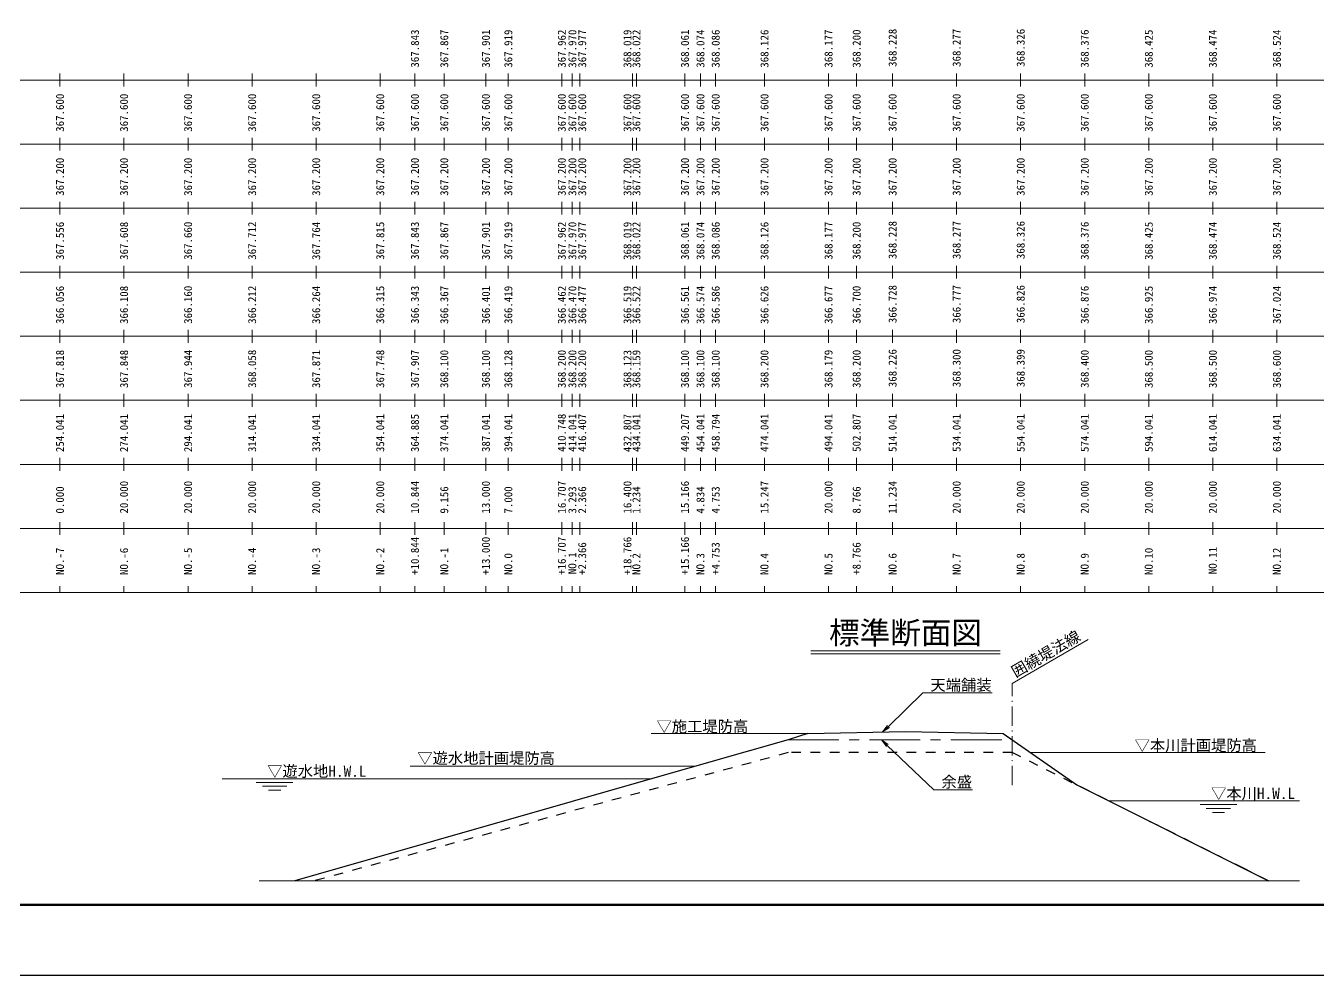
# Model space of a CAD drawing. Header units: millimetres. Extents: x -240000 to 841000, y 0 to 594000.
# Drawn here: x 145801 to 549353, y 0 to 296381 of the extents above; entities that cross this region are included whole.
import ezdxf
from ezdxf import colors
from ezdxf.entities.mleader import LeaderData, LeaderLine
from ezdxf.enums import TextEntityAlignment as Align
from ezdxf.math import Vec2, Vec3

# ---------------------------------------------------------------- set-up
doc = ezdxf.new("R2010")
doc.units = ezdxf.units.MM
doc.header["$LTSCALE"] = 1000
for name, pattern in [('CENTER', [50.8, 31.75, -6.35, 6.35, -6.35]), ('SXF_一点短鎖線', [9.25, 6, -1.5, 0.25, -1.5]), ('SXF_跳び破線', [12, 6, -6])]:
    doc.linetypes.add(name, pattern=pattern)
doc.layers.get('Defpoints').update_dxf_attribs({"color": 151})
for name, color, linetype, lineweight in [('D-BMK', 2, 'SXF_一点短鎖線', 13), ('D-BMK-HTXT', 7, 'Continuous', 13), ('D-STR-HTXT', 7, 'Continuous', 13), ('D-STR-STR1', 2, 'Continuous', 13), ('D-STR-STR2', 6, 'Continuous', 25), ('D-STR-STRB', 1, 'Continuous', 25), ('D-STR-TXT', 7, 'Continuous', 13), ('D-TTL', 2, 'Continuous', 140), ('D-TTL-BAND', 7, 'Continuous', 13), ('D-TTL-LINE', 7, 'Continuous', 13), ('D-TTL-TXT', 7, 'Continuous', 13)]:
    doc.layers.add(name, color=color, linetype=linetype, lineweight=lineweight)
doc.styles.add('MS ゴシック', font='MS Gothic.ttf')
doc.styles.add('ＭＳ ゴシック', font='MS Gothic.ttf')

# ---------------------------------------------------------------- blocks, each defined once
blk = doc.blocks.new('_Open')
at = {"color": 0, "linetype": 'ByBlock', "lineweight": -2}
for p, q in [((-1, 0.17), (0, 0)), ((-1, -0.17), (0, 0)), ((0, 0), (-1, 0))]:
    blk.add_line(p, q, dxfattribs=at)

msp = doc.modelspace()

# ---------------------------------------------------------------- linework, layer by layer
at = {"layer": 'D-BMK'}
msp.add_line((453848.5, 59363.7), (453848.5, 87559.1), dxfattribs=at)
at = {"layer": 'D-BMK-HTXT'}
for p, q in [((217737.3, 60190.2), (229165.1, 60190.2)), ((219666.8, 58957.6), (227285.3, 58957.6)), ((221596.2, 57725.1), (225405.5, 57725.1)), ((512482.8, 53240.8), (523910.7, 53240.8)), ((514412.3, 52008.3), (522030.8, 52008.3)), ((516341.7, 50775.7), (520151, 50775.7))]:
    msp.add_line(p, q, dxfattribs=at)
at = {"layer": 'D-STR-HTXT', "color": 7, "linetype": 'Continuous'}
for p, q in [((156446.4, 279464.9), (156446.4, 281464.9)), ((156446.4, 277464.9), (156446.4, 279464.9)), ((176446.4, 279464.9), (176446.4, 281464.9)), ((176446.4, 277464.9), (176446.4, 279464.9)), ((196446.4, 279464.9), (196446.4, 281464.9)), ((196446.4, 277464.9), (196446.4, 279464.9)), ((216446.4, 279464.9), (216446.4, 281464.9)), ((216446.4, 277464.9), (216446.4, 279464.9)), ((236446.4, 279464.9), (236446.4, 281464.9)), ((236446.4, 277464.9), (236446.4, 279464.9)), ((256446.4, 279464.9), (256446.4, 281464.9)), ((256446.4, 277464.9), (256446.4, 279464.9)), ((267290.4, 279464.9), (267290.4, 281464.9)), ((267290.4, 277464.9), (267290.4, 279464.9)), ((276446.4, 279464.9), (276446.4, 281464.9)), ((276446.4, 277464.9), (276446.4, 279464.9)), ((289446.4, 279464.9), (289446.4, 281464.9)), ((289446.4, 277464.9), (289446.4, 279464.9)), ((296446.4, 279464.9), (296446.4, 281464.9)), ((296446.4, 277464.9), (296446.4, 279464.9)), ((313153.2, 279464.9), (313153.2, 281464.9)), ((313153.2, 277464.9), (313153.2, 279464.9)), ((316446.4, 279464.9), (316446.4, 281464.9)), ((316446.4, 277464.9), (316446.4, 279464.9)), ((318812.4, 279464.9), (318812.4, 281464.9)), ((318812.4, 277464.9), (318812.4, 279464.9)), ((335212.4, 279464.9), (335212.4, 281464.9)), ((335212.4, 277464.9), (335212.4, 279464.9)), ((336446.4, 279464.9), (336446.4, 281464.9)), ((336446.4, 277464.9), (336446.4, 279464.9)), ((351612.4, 279464.9), (351612.4, 281464.9)), ((351612.4, 277464.9), (351612.4, 279464.9)), ((356446.4, 279464.9), (356446.4, 281464.9)), ((356446.4, 277464.9), (356446.4, 279464.9)), ((361199.3, 279464.9), (361199.3, 281464.9)), ((361199.3, 277464.9), (361199.3, 279464.9)), ((376446.4, 279464.9), (376446.4, 281464.9)), ((376446.4, 277464.9), (376446.4, 279464.9)), ((396446.4, 279464.9), (396446.4, 281464.9)), ((396446.4, 277464.9), (396446.4, 279464.9)), ((405212.4, 279464.9), (405212.4, 281464.9)), ((405212.4, 277464.9), (405212.4, 279464.9)), ((416446.4, 279464.9), (416446.4, 281464.9)), ((416446.4, 277464.9), (416446.4, 279464.9)), ((436446.4, 279464.9), (436446.4, 281464.9)), ((436446.4, 277464.9), (436446.4, 279464.9)), ((456446.4, 279464.9), (456446.4, 281464.9)), ((456446.4, 277464.9), (456446.4, 279464.9)), ((476446.4, 279464.9), (476446.4, 281464.9)), ((476446.4, 277464.9), (476446.4, 279464.9)), ((496446.4, 279464.9), (496446.4, 281464.9)), ((496446.4, 277464.9), (496446.4, 279464.9)), ((516446.4, 279464.9), (516446.4, 281464.9)), ((516446.4, 277464.9), (516446.4, 279464.9)), ((536446.4, 279464.9), (536446.4, 281464.9)), ((536446.4, 277464.9), (536446.4, 279464.9)), ((156446.4, 259464.9), (156446.4, 261464.9)), ((156446.4, 257464.9), (156446.4, 259464.9)), ((176446.4, 259464.9), (176446.4, 261464.9)), ((176446.4, 257464.9), (176446.4, 259464.9)), ((196446.4, 259464.9), (196446.4, 261464.9)), ((196446.4, 257464.9), (196446.4, 259464.9)), ((216446.4, 259464.9), (216446.4, 261464.9)), ((216446.4, 257464.9), (216446.4, 259464.9)), ((236446.4, 259464.9), (236446.4, 261464.9)), ((236446.4, 257464.9), (236446.4, 259464.9)), ((256446.4, 259464.9), (256446.4, 261464.9)), ((256446.4, 257464.9), (256446.4, 259464.9)), ((267290.4, 259464.9), (267290.4, 261464.9)), ((267290.4, 257464.9), (267290.4, 259464.9)), ((276446.4, 259464.9), (276446.4, 261464.9)), ((276446.4, 257464.9), (276446.4, 259464.9)), ((289446.4, 259464.9), (289446.4, 261464.9)), ((289446.4, 257464.9), (289446.4, 259464.9)), ((296446.4, 259464.9), (296446.4, 261464.9)), ((296446.4, 257464.9), (296446.4, 259464.9)), ((313153.2, 259464.9), (313153.2, 261464.9)), ((313153.2, 257464.9), (313153.2, 259464.9)), ((316446.4, 259464.9), (316446.4, 261464.9)), ((316446.4, 257464.9), (316446.4, 259464.9)), ((318812.4, 259464.9), (318812.4, 261464.9)), ((318812.4, 257464.9), (318812.4, 259464.9)), ((335212.4, 259464.9), (335212.4, 261464.9)), ((335212.4, 257464.9), (335212.4, 259464.9)), ((336446.4, 259464.9), (336446.4, 261464.9)), ((336446.4, 257464.9), (336446.4, 259464.9)), ((351612.4, 259464.9), (351612.4, 261464.9)), ((351612.4, 257464.9), (351612.4, 259464.9)), ((356446.4, 259464.9), (356446.4, 261464.9)), ((356446.4, 257464.9), (356446.4, 259464.9)), ((361199.3, 259464.9), (361199.3, 261464.9)), ((361199.3, 257464.9), (361199.3, 259464.9)), ((376446.4, 259464.9), (376446.4, 261464.9)), ((376446.4, 257464.9), (376446.4, 259464.9)), ((396446.4, 259464.9), (396446.4, 261464.9)), ((396446.4, 257464.9), (396446.4, 259464.9)), ((405212.4, 259464.9), (405212.4, 261464.9)), ((405212.4, 257464.9), (405212.4, 259464.9)), ((416446.4, 259464.9), (416446.4, 261464.9)), ((416446.4, 257464.9), (416446.4, 259464.9)), ((436446.4, 259464.9), (436446.4, 261464.9)), ((436446.4, 257464.9), (436446.4, 259464.9)), ((456446.4, 259464.9), (456446.4, 261464.9)), ((456446.4, 257464.9), (456446.4, 259464.9)), ((476446.4, 259464.9), (476446.4, 261464.9)), ((476446.4, 257464.9), (476446.4, 259464.9)), ((496446.4, 259464.9), (496446.4, 261464.9)), ((496446.4, 257464.9), (496446.4, 259464.9)), ((516446.4, 259464.9), (516446.4, 261464.9)), ((516446.4, 257464.9), (516446.4, 259464.9)), ((536446.4, 259464.9), (536446.4, 261464.9)), ((536446.4, 257464.9), (536446.4, 259464.9)), ((156446.4, 239464.9), (156446.4, 241464.9)), ((156446.4, 237464.9), (156446.4, 239464.9)), ((176446.4, 239464.9), (176446.4, 241464.9)), ((176446.4, 237464.9), (176446.4, 239464.9)), ((196446.4, 239464.9), (196446.4, 241464.9)), ((196446.4, 237464.9), (196446.4, 239464.9)), ((216446.4, 239464.9), (216446.4, 241464.9)), ((216446.4, 237464.9), (216446.4, 239464.9)), ((236446.4, 239464.9), (236446.4, 241464.9)), ((236446.4, 237464.9), (236446.4, 239464.9)), ((256446.4, 239464.9), (256446.4, 241464.9)), ((256446.4, 237464.9), (256446.4, 239464.9)), ((267290.4, 239464.9), (267290.4, 241464.9)), ((267290.4, 237464.9), (267290.4, 239464.9)), ((276446.4, 239464.9), (276446.4, 241464.9)), ((276446.4, 237464.9), (276446.4, 239464.9)), ((289446.4, 239464.9), (289446.4, 241464.9)), ((289446.4, 237464.9), (289446.4, 239464.9)), ((296446.4, 239464.9), (296446.4, 241464.9)), ((296446.4, 237464.9), (296446.4, 239464.9)), ((313153.2, 239464.9), (313153.2, 241464.9)), ((313153.2, 237464.9), (313153.2, 239464.9)), ((316446.4, 239464.9), (316446.4, 241464.9)), ((316446.4, 237464.9), (316446.4, 239464.9)), ((318812.4, 239464.9), (318812.4, 241464.9)), ((318812.4, 237464.9), (318812.4, 239464.9)), ((335212.4, 239464.9), (335212.4, 241464.9)), ((335212.4, 237464.9), (335212.4, 239464.9)), ((336446.4, 239464.9), (336446.4, 241464.9)), ((336446.4, 237464.9), (336446.4, 239464.9)), ((351612.4, 239464.9), (351612.4, 241464.9)), ((351612.4, 237464.9), (351612.4, 239464.9)), ((356446.4, 239464.9), (356446.4, 241464.9)), ((356446.4, 237464.9), (356446.4, 239464.9)), ((361199.3, 239464.9), (361199.3, 241464.9)), ((361199.3, 237464.9), (361199.3, 239464.9)), ((376446.4, 239464.9), (376446.4, 241464.9)), ((376446.4, 237464.9), (376446.4, 239464.9)), ((396446.4, 239464.9), (396446.4, 241464.9)), ((396446.4, 237464.9), (396446.4, 239464.9)), ((405212.4, 239464.9), (405212.4, 241464.9)), ((405212.4, 237464.9), (405212.4, 239464.9)), ((416446.4, 239464.9), (416446.4, 241464.9)), ((416446.4, 237464.9), (416446.4, 239464.9)), ((436446.4, 239464.9), (436446.4, 241464.9)), ((436446.4, 237464.9), (436446.4, 239464.9)), ((456446.4, 239464.9), (456446.4, 241464.9)), ((456446.4, 237464.9), (456446.4, 239464.9)), ((476446.4, 239464.9), (476446.4, 241464.9)), ((476446.4, 237464.9), (476446.4, 239464.9)), ((496446.4, 239464.9), (496446.4, 241464.9)), ((496446.4, 237464.9), (496446.4, 239464.9)), ((516446.4, 239464.9), (516446.4, 241464.9)), ((516446.4, 237464.9), (516446.4, 239464.9)), ((536446.4, 239464.9), (536446.4, 241464.9)), ((536446.4, 237464.9), (536446.4, 239464.9)), ((156446.4, 219464.9), (156446.4, 221464.9)), ((156446.4, 217464.9), (156446.4, 219464.9)), ((176446.4, 219464.9), (176446.4, 221464.9)), ((176446.4, 217464.9), (176446.4, 219464.9)), ((196446.4, 219464.9), (196446.4, 221464.9)), ((196446.4, 217464.9), (196446.4, 219464.9)), ((216446.4, 219464.9), (216446.4, 221464.9)), ((216446.4, 217464.9), (216446.4, 219464.9)), ((236446.4, 219464.9), (236446.4, 221464.9)), ((236446.4, 217464.9), (236446.4, 219464.9)), ((256446.4, 219464.9), (256446.4, 221464.9)), ((256446.4, 217464.9), (256446.4, 219464.9)), ((267290.4, 219464.9), (267290.4, 221464.9)), ((267290.4, 217464.9), (267290.4, 219464.9)), ((276446.4, 219464.9), (276446.4, 221464.9)), ((276446.4, 217464.9), (276446.4, 219464.9)), ((289446.4, 219464.9), (289446.4, 221464.9)), ((289446.4, 217464.9), (289446.4, 219464.9)), ((296446.4, 219464.9), (296446.4, 221464.9)), ((296446.4, 217464.9), (296446.4, 219464.9)), ((313153.2, 219464.9), (313153.2, 221464.9)), ((313153.2, 217464.9), (313153.2, 219464.9)), ((316446.4, 219464.9), (316446.4, 221464.9)), ((316446.4, 217464.9), (316446.4, 219464.9)), ((318812.4, 219464.9), (318812.4, 221464.9)), ((318812.4, 217464.9), (318812.4, 219464.9)), ((335212.4, 219464.9), (335212.4, 221464.9)), ((335212.4, 217464.9), (335212.4, 219464.9)), ((336446.4, 219464.9), (336446.4, 221464.9)), ((336446.4, 217464.9), (336446.4, 219464.9)), ((351612.4, 219464.9), (351612.4, 221464.9)), ((351612.4, 217464.9), (351612.4, 219464.9)), ((356446.4, 219464.9), (356446.4, 221464.9)), ((356446.4, 217464.9), (356446.4, 219464.9)), ((361199.3, 219464.9), (361199.3, 221464.9)), ((361199.3, 217464.9), (361199.3, 219464.9)), ((376446.4, 219464.9), (376446.4, 221464.9)), ((376446.4, 217464.9), (376446.4, 219464.9)), ((396446.4, 219464.9), (396446.4, 221464.9)), ((396446.4, 217464.9), (396446.4, 219464.9)), ((405212.4, 219464.9), (405212.4, 221464.9)), ((405212.4, 217464.9), (405212.4, 219464.9)), ((416446.4, 219464.9), (416446.4, 221464.9)), ((416446.4, 217464.9), (416446.4, 219464.9)), ((436446.4, 219464.9), (436446.4, 221464.9)), ((436446.4, 217464.9), (436446.4, 219464.9)), ((456446.4, 219464.9), (456446.4, 221464.9)), ((456446.4, 217464.9), (456446.4, 219464.9)), ((476446.4, 219464.9), (476446.4, 221464.9)), ((476446.4, 217464.9), (476446.4, 219464.9)), ((496446.4, 219464.9), (496446.4, 221464.9)), ((496446.4, 217464.9), (496446.4, 219464.9)), ((516446.4, 219464.9), (516446.4, 221464.9)), ((516446.4, 217464.9), (516446.4, 219464.9)), ((536446.4, 219464.9), (536446.4, 221464.9)), ((536446.4, 217464.9), (536446.4, 219464.9)), ((156446.4, 199464.9), (156446.4, 201464.9)), ((156446.4, 197464.9), (156446.4, 199464.9)), ((176446.4, 199464.9), (176446.4, 201464.9)), ((176446.4, 197464.9), (176446.4, 199464.9)), ((196446.4, 199464.9), (196446.4, 201464.9)), ((196446.4, 197464.9), (196446.4, 199464.9)), ((216446.4, 199464.9), (216446.4, 201464.9)), ((216446.4, 197464.9), (216446.4, 199464.9)), ((236446.4, 199464.9), (236446.4, 201464.9)), ((236446.4, 197464.9), (236446.4, 199464.9)), ((256446.4, 199464.9), (256446.4, 201464.9)), ((256446.4, 197464.9), (256446.4, 199464.9)), ((267290.4, 199464.9), (267290.4, 201464.9)), ((267290.4, 197464.9), (267290.4, 199464.9)), ((276446.4, 199464.9), (276446.4, 201464.9)), ((276446.4, 197464.9), (276446.4, 199464.9)), ((289446.4, 199464.9), (289446.4, 201464.9)), ((289446.4, 197464.9), (289446.4, 199464.9)), ((296446.4, 199464.9), (296446.4, 201464.9)), ((296446.4, 197464.9), (296446.4, 199464.9)), ((313153.2, 199464.9), (313153.2, 201464.9)), ((313153.2, 197464.9), (313153.2, 199464.9)), ((316446.4, 199464.9), (316446.4, 201464.9)), ((316446.4, 197464.9), (316446.4, 199464.9)), ((318812.4, 199464.9), (318812.4, 201464.9)), ((318812.4, 197464.9), (318812.4, 199464.9)), ((335212.4, 199464.9), (335212.4, 201464.9)), ((335212.4, 197464.9), (335212.4, 199464.9)), ((336446.4, 199464.9), (336446.4, 201464.9)), ((336446.4, 197464.9), (336446.4, 199464.9)), ((351612.4, 199464.9), (351612.4, 201464.9)), ((351612.4, 197464.9), (351612.4, 199464.9)), ((356446.4, 199464.9), (356446.4, 201464.9)), ((356446.4, 197464.9), (356446.4, 199464.9)), ((361199.3, 199464.9), (361199.3, 201464.9)), ((361199.3, 197464.9), (361199.3, 199464.9)), ((376446.4, 199464.9), (376446.4, 201464.9)), ((376446.4, 197464.9), (376446.4, 199464.9)), ((396446.4, 199464.9), (396446.4, 201464.9)), ((396446.4, 197464.9), (396446.4, 199464.9)), ((405212.4, 199464.9), (405212.4, 201464.9)), ((405212.4, 197464.9), (405212.4, 199464.9)), ((416446.4, 199464.9), (416446.4, 201464.9)), ((416446.4, 197464.9), (416446.4, 199464.9)), ((436446.4, 199464.9), (436446.4, 201464.9)), ((436446.4, 197464.9), (436446.4, 199464.9)), ((456446.4, 199464.9), (456446.4, 201464.9)), ((456446.4, 197464.9), (456446.4, 199464.9)), ((476446.4, 199464.9), (476446.4, 201464.9)), ((476446.4, 197464.9), (476446.4, 199464.9)), ((496446.4, 199464.9), (496446.4, 201464.9)), ((496446.4, 197464.9), (496446.4, 199464.9)), ((516446.4, 199464.9), (516446.4, 201464.9)), ((516446.4, 197464.9), (516446.4, 199464.9)), ((536446.4, 199464.9), (536446.4, 201464.9)), ((536446.4, 197464.9), (536446.4, 199464.9)), ((156446.4, 179464.9), (156446.4, 181464.9)), ((156446.4, 177464.9), (156446.4, 179464.9)), ((176446.4, 179464.9), (176446.4, 181464.9)), ((176446.4, 177464.9), (176446.4, 179464.9)), ((196446.4, 179464.9), (196446.4, 181464.9)), ((196446.4, 177464.9), (196446.4, 179464.9)), ((216446.4, 179464.9), (216446.4, 181464.9)), ((216446.4, 177464.9), (216446.4, 179464.9)), ((236446.4, 179464.9), (236446.4, 181464.9)), ((236446.4, 177464.9), (236446.4, 179464.9)), ((256446.4, 179464.9), (256446.4, 181464.9)), ((256446.4, 177464.9), (256446.4, 179464.9)), ((267290.4, 179464.9), (267290.4, 181464.9)), ((267290.4, 177464.9), (267290.4, 179464.9)), ((276446.4, 179464.9), (276446.4, 181464.9)), ((276446.4, 177464.9), (276446.4, 179464.9)), ((289446.4, 179464.9), (289446.4, 181464.9)), ((289446.4, 177464.9), (289446.4, 179464.9)), ((296446.4, 179464.9), (296446.4, 181464.9)), ((296446.4, 177464.9), (296446.4, 179464.9)), ((313153.2, 179464.9), (313153.2, 181464.9)), ((313153.2, 177464.9), (313153.2, 179464.9)), ((316446.4, 179464.9), (316446.4, 181464.9)), ((316446.4, 177464.9), (316446.4, 179464.9)), ((318812.4, 179464.9), (318812.4, 181464.9)), ((318812.4, 177464.9), (318812.4, 179464.9)), ((335212.4, 179464.9), (335212.4, 181464.9)), ((335212.4, 177464.9), (335212.4, 179464.9)), ((336446.4, 179464.9), (336446.4, 181464.9)), ((336446.4, 177464.9), (336446.4, 179464.9)), ((351612.4, 179464.9), (351612.4, 181464.9)), ((351612.4, 177464.9), (351612.4, 179464.9)), ((356446.4, 179464.9), (356446.4, 181464.9)), ((356446.4, 177464.9), (356446.4, 179464.9)), ((361199.3, 179464.9), (361199.3, 181464.9)), ((361199.3, 177464.9), (361199.3, 179464.9)), ((376446.4, 179464.9), (376446.4, 181464.9)), ((376446.4, 177464.9), (376446.4, 179464.9)), ((396446.4, 179464.9), (396446.4, 181464.9)), ((396446.4, 177464.9), (396446.4, 179464.9)), ((405212.4, 179464.9), (405212.4, 181464.9)), ((405212.4, 177464.9), (405212.4, 179464.9)), ((416446.4, 179464.9), (416446.4, 181464.9)), ((416446.4, 177464.9), (416446.4, 179464.9)), ((436446.4, 179464.9), (436446.4, 181464.9)), ((436446.4, 177464.9), (436446.4, 179464.9)), ((456446.4, 179464.9), (456446.4, 181464.9)), ((456446.4, 177464.9), (456446.4, 179464.9)), ((476446.4, 179464.9), (476446.4, 181464.9)), ((476446.4, 177464.9), (476446.4, 179464.9)), ((496446.4, 179464.9), (496446.4, 181464.9)), ((496446.4, 177464.9), (496446.4, 179464.9)), ((516446.4, 179464.9), (516446.4, 181464.9)), ((516446.4, 177464.9), (516446.4, 179464.9)), ((536446.4, 179464.9), (536446.4, 181464.9)), ((536446.4, 177464.9), (536446.4, 179464.9)), ((156446.4, 159464.9), (156446.4, 161464.9)), ((176446.4, 159464.9), (176446.4, 161464.9)), ((196446.4, 159464.9), (196446.4, 161464.9)), ((216446.4, 159464.9), (216446.4, 161464.9)), ((236446.4, 159464.9), (236446.4, 161464.9)), ((256446.4, 159464.9), (256446.4, 161464.9)), ((267290.4, 159464.9), (267290.4, 161464.9)), ((276446.4, 159464.9), (276446.4, 161464.9)), ((289446.4, 159464.9), (289446.4, 161464.9)), ((296446.4, 159464.9), (296446.4, 161464.9)), ((313153.2, 159464.9), (313153.2, 161464.9)), ((316446.4, 159464.9), (316446.4, 161464.9)), ((318812.4, 159464.9), (318812.4, 161464.9)), ((335212.4, 159464.9), (335212.4, 161464.9)), ((336446.4, 159464.9), (336446.4, 161464.9)), ((351612.4, 159464.9), (351612.4, 161464.9)), ((356446.4, 159464.9), (356446.4, 161464.9)), ((361199.3, 159464.9), (361199.3, 161464.9)), ((376446.4, 159464.9), (376446.4, 161464.9)), ((396446.4, 159464.9), (396446.4, 161464.9)), ((405212.4, 159464.9), (405212.4, 161464.9)), ((416446.4, 159464.9), (416446.4, 161464.9)), ((436446.4, 159464.9), (436446.4, 161464.9)), ((456446.4, 159464.9), (456446.4, 161464.9)), ((476446.4, 159464.9), (476446.4, 161464.9)), ((496446.4, 159464.9), (496446.4, 161464.9)), ((516446.4, 159464.9), (516446.4, 161464.9)), ((536446.4, 159464.9), (536446.4, 161464.9)), ((156446.4, 157464.9), (156446.4, 159464.9)), ((176446.4, 157464.9), (176446.4, 159464.9)), ((196446.4, 157464.9), (196446.4, 159464.9)), ((216446.4, 157464.9), (216446.4, 159464.9)), ((236446.4, 157464.9), (236446.4, 159464.9)), ((256446.4, 157464.9), (256446.4, 159464.9)), ((267290.4, 157464.9), (267290.4, 159464.9)), ((276446.4, 157464.9), (276446.4, 159464.9)), ((289446.4, 157464.9), (289446.4, 159464.9)), ((296446.4, 157464.9), (296446.4, 159464.9)), ((313153.2, 157464.9), (313153.2, 159464.9)), ((316446.4, 157464.9), (316446.4, 159464.9)), ((318812.4, 157464.9), (318812.4, 159464.9)), ((335212.4, 157464.9), (335212.4, 159464.9)), ((336446.4, 157464.9), (336446.4, 159464.9)), ((351612.4, 157464.9), (351612.4, 159464.9)), ((356446.4, 157464.9), (356446.4, 159464.9)), ((361199.3, 157464.9), (361199.3, 159464.9)), ((376446.4, 157464.9), (376446.4, 159464.9)), ((396446.4, 157464.9), (396446.4, 159464.9)), ((405212.4, 157464.9), (405212.4, 159464.9)), ((416446.4, 157464.9), (416446.4, 159464.9)), ((436446.4, 157464.9), (436446.4, 159464.9)), ((456446.4, 157464.9), (456446.4, 159464.9)), ((476446.4, 157464.9), (476446.4, 159464.9)), ((496446.4, 157464.9), (496446.4, 159464.9)), ((516446.4, 157464.9), (516446.4, 159464.9)), ((536446.4, 157464.9), (536446.4, 159464.9)), ((156446.4, 139464.9), (156446.4, 141464.9)), ((176446.4, 139464.9), (176446.4, 141464.9)), ((196446.4, 139464.9), (196446.4, 141464.9)), ((216446.4, 139464.9), (216446.4, 141464.9)), ((236446.4, 139464.9), (236446.4, 141464.9)), ((256446.4, 139464.9), (256446.4, 141464.9)), ((267290.4, 139464.9), (267290.4, 141464.9)), ((276446.4, 139464.9), (276446.4, 141464.9)), ((289446.4, 139464.9), (289446.4, 141464.9)), ((296446.4, 139464.9), (296446.4, 141464.9)), ((313153.2, 139464.9), (313153.2, 141464.9)), ((316446.4, 139464.9), (316446.4, 141464.9)), ((318812.4, 139464.9), (318812.4, 141464.9)), ((335212.4, 139464.9), (335212.4, 141464.9)), ((336446.4, 139464.9), (336446.4, 141464.9)), ((351612.4, 139464.9), (351612.4, 141464.9)), ((356446.4, 139464.9), (356446.4, 141464.9)), ((361199.3, 139464.9), (361199.3, 141464.9)), ((376446.4, 139464.9), (376446.4, 141464.9)), ((396446.4, 139464.9), (396446.4, 141464.9)), ((405212.4, 139464.9), (405212.4, 141464.9)), ((416446.4, 139464.9), (416446.4, 141464.9)), ((436446.4, 139464.9), (436446.4, 141464.9)), ((456446.4, 139464.9), (456446.4, 141464.9)), ((476446.4, 139464.9), (476446.4, 141464.9)), ((496446.4, 139464.9), (496446.4, 141464.9)), ((516446.4, 139464.9), (516446.4, 141464.9)), ((536446.4, 139464.9), (536446.4, 141464.9)), ((156446.4, 137464.9), (156446.4, 139464.9)), ((176446.4, 137464.9), (176446.4, 139464.9)), ((196446.4, 137464.9), (196446.4, 139464.9)), ((216446.4, 137464.9), (216446.4, 139464.9)), ((236446.4, 137464.9), (236446.4, 139464.9)), ((256446.4, 137464.9), (256446.4, 139464.9)), ((267290.4, 137464.9), (267290.4, 139464.9)), ((276446.4, 137464.9), (276446.4, 139464.9)), ((289446.4, 137464.9), (289446.4, 139464.9)), ((296446.4, 137464.9), (296446.4, 139464.9)), ((313153.2, 137464.9), (313153.2, 139464.9)), ((316446.4, 137464.9), (316446.4, 139464.9)), ((318812.4, 137464.9), (318812.4, 139464.9)), ((335212.4, 137464.9), (335212.4, 139464.9)), ((336446.4, 137464.9), (336446.4, 139464.9)), ((351612.4, 137464.9), (351612.4, 139464.9)), ((356446.4, 137464.9), (356446.4, 139464.9)), ((361199.3, 137464.9), (361199.3, 139464.9)), ((376446.4, 137464.9), (376446.4, 139464.9)), ((396446.4, 137464.9), (396446.4, 139464.9)), ((405212.4, 137464.9), (405212.4, 139464.9)), ((416446.4, 137464.9), (416446.4, 139464.9)), ((436446.4, 137464.9), (436446.4, 139464.9)), ((456446.4, 137464.9), (456446.4, 139464.9)), ((476446.4, 137464.9), (476446.4, 139464.9)), ((496446.4, 137464.9), (496446.4, 139464.9)), ((516446.4, 137464.9), (516446.4, 139464.9)), ((536446.4, 137464.9), (536446.4, 139464.9)), ((156446.4, 119464.9), (156446.4, 121464.9)), ((176446.4, 119464.9), (176446.4, 121464.9)), ((196446.4, 119464.9), (196446.4, 121464.9)), ((216446.4, 119464.9), (216446.4, 121464.9)), ((236446.4, 119464.9), (236446.4, 121464.9)), ((256446.4, 119464.9), (256446.4, 121464.9)), ((267290.4, 119464.9), (267290.4, 121464.9)), ((276446.4, 119464.9), (276446.4, 121464.9)), ((289446.4, 119464.9), (289446.4, 121464.9)), ((296446.4, 119464.9), (296446.4, 121464.9)), ((313153.2, 119464.9), (313153.2, 121464.9)), ((316446.4, 119464.9), (316446.4, 121464.9)), ((318812.4, 119464.9), (318812.4, 121464.9)), ((335212.4, 119464.9), (335212.4, 121464.9)), ((336446.4, 119464.9), (336446.4, 121464.9)), ((351612.4, 119464.9), (351612.4, 121464.9)), ((356446.4, 119464.9), (356446.4, 121464.9)), ((361199.3, 119464.9), (361199.3, 121464.9)), ((376446.4, 119464.9), (376446.4, 121464.9)), ((396446.4, 119464.9), (396446.4, 121464.9)), ((405212.4, 119464.9), (405212.4, 121464.9)), ((416446.4, 119464.9), (416446.4, 121464.9)), ((436446.4, 119464.9), (436446.4, 121464.9)), ((456446.4, 119464.9), (456446.4, 121464.9)), ((476446.4, 119464.9), (476446.4, 121464.9)), ((496446.4, 119464.9), (496446.4, 121464.9)), ((516446.4, 119464.9), (516446.4, 121464.9)), ((536446.4, 119464.9), (536446.4, 121464.9))]:
    msp.add_line(p, q, dxfattribs=at)
at = {"layer": 'D-STR-HTXT'}
for p, q in [((453848.5, 91072.2), (477565.1, 104765)), ((453848.5, 91072.2), (453848.5, 87559.1)), ((483848.4, 54461.4), (543550.4, 54461.4))]:
    msp.add_line(p, q, dxfattribs=at)
at = {"layer": 'D-STR-HTXT', "linetype": 'Continuous'}
for p, q in [((341051.5, 75459.4), (389984.8, 75461.4)), ((532785.2, 69461.4), (459575.8, 69461.4)), ((265831.1, 65261.4), (355148.5, 65261.4)), ((207136, 61259.6), (341148.5, 61261.4))]:
    msp.add_line(p, q, dxfattribs=at)
for points in [[(136446.4, 279464.9), (716446.4, 279464.9), (716446.4, 299464.9), (136446.4, 299464.9)], [(136446.4, 259464.9), (716446.4, 259464.9), (716446.4, 279464.9), (136446.4, 279464.9)], [(136446.4, 239464.9), (716446.4, 239464.9), (716446.4, 259464.9), (136446.4, 259464.9)], [(136446.4, 219464.9), (716446.4, 219464.9), (716446.4, 239464.9), (136446.4, 239464.9)], [(136446.4, 199464.9), (716446.4, 199464.9), (716446.4, 219464.9), (136446.4, 219464.9)], [(136446.4, 179464.9), (716446.4, 179464.9), (716446.4, 199464.9), (136446.4, 199464.9)], [(136446.4, 159464.9), (716446.4, 159464.9), (716446.4, 179464.9), (136446.4, 179464.9)], [(136446.4, 139464.9), (716446.4, 139464.9), (716446.4, 159464.9), (136446.4, 159464.9)], [(136446.4, 119464.9), (716446.4, 119464.9), (716446.4, 139464.9), (136446.4, 139464.9)]]:
    msp.add_3dface(points, dxfattribs=at)
at = {"layer": 'D-STR-STR1', "linetype": 'CENTER', "ltscale": 0.5}
msp.add_line((383848.5, 73461.4), (453848.5, 73461.4), dxfattribs=at)
at = {"layer": 'D-STR-STR1'}
msp.add_line((218663.4, 29461.4), (543550.4, 29461.4), dxfattribs=at)
at = {"layer": 'D-STR-STR2'}
for points in [[(389984.8, 75461.4), (383848.5, 73461.4), (359685.4, 66557.7), (229848.5, 29461.4)], [(389984.8, 75461.4), (420484.8, 76071.4), (450984.8, 75461.4), (474009.8, 59380.7), (533848.4, 29461.4)]]:
    msp.add_lwpolyline(points, dxfattribs=at)
at = {"layer": 'D-STR-STRB', "linetype": 'SXF_跳び破線', "ltscale": 0.5}
msp.add_lwpolyline([(533848.5, 29461.4), (526248.5, 33261.4), (453848.3, 69461.4), (383848.5, 69461.4), (235848.5, 29461.4)], dxfattribs=at)
at = {"layer": 'D-TTL'}
msp.add_line((20500, 22000), (820500, 22000), dxfattribs=at)
at = {"layer": 'D-TTL-LINE'}
for p, q in [((390931.5, 101273.1), (450068.5, 101273.1)), ((390931.5, 100273.1), (450068.5, 100273.1))]:
    msp.add_line(p, q, dxfattribs=at)
at = {"layer": 'Defpoints', "color": 1}
msp.add_line((0, 0), (841000, 0), dxfattribs=at)

# ---------------------------------------------------------------- texts
at = {"layer": 'D-STR-HTXT', "style": 'ＭＳ ゴシック'}
for s, p in [('▽施工堤防高', (342742.3, 75913.1)), ('▽本川計画堤防高', (492038.4, 69987.9)), ('▽遊水地計画堤防高', (268051.8, 66012.8)), ('▽遊水地H.W.L', (221167.8, 61937.2)), ('▽本川H.W.L', (515913.3, 54987.9))]:
    msp.add_text(s, height=3500, dxfattribs=at).set_placement(p)
at = {"layer": 'D-STR-TXT', "style": 'ＭＳ ゴシック'}
msp.add_text('囲繞堤法線', height=3500, rotation=30, dxfattribs=at).set_placement((465706.8, 97918.6), align=Align.BOTTOM_CENTER)
at = {"layer": 'D-TTL-BAND', "style": 'ＭＳ ゴシック'}
for s, p in [('367.843', (268540.4, 283334.2)), ('367.867', (277696.4, 283308.8)), ('367.901', (290696.4, 283308.8)), ('367.919', (297696.4, 283308.8)), ('367.962', (314403.2, 283308.8)), ('367.970', (317696.4, 283308.8)), ('367.977', (320772.4, 283308.8)), ('368.019', (334898.8, 283302.5)), ('368.022', (337696.4, 283308.8)), ('368.061', (352862.4, 283308.8)), ('368.074', (357696.4, 283308.8)), ('368.086', (362449.3, 283308.8)), ('368.126', (377696.4, 283308.8)), ('368.177', (397696.4, 283340.6)), ('368.200', (406462.4, 283340.6)), ('368.228', (417696.4, 283562.7)), ('368.277', (437696.4, 283562.7)), ('368.326', (457696.4, 283562.7)), ('368.376', (477696.4, 283340.6)), ('368.425', (497696.4, 283308.8)), ('368.474', (517696.4, 283308.8)), ('368.524', (537696.4, 283308.8)), ('367.600', (157696.4, 263302.5)), ('367.600', (177696.4, 263302.5)), ('367.600', (197696.4, 263302.5)), ('367.600', (217696.4, 263302.5)), ('367.600', (237696.4, 263302.5)), ('367.600', (257696.4, 263302.5)), ('367.600', (268540.4, 263302.5)), ('367.600', (277696.4, 263302.5)), ('367.600', (290696.4, 263302.5)), ('367.600', (297696.4, 263302.5)), ('367.600', (314403.2, 263302.5)), ('367.600', (317696.4, 263302.5)), ('367.600', (320772.4, 263302.5)), ('367.600', (334898.8, 263296.2)), ('367.600', (337696.4, 263302.5)), ('367.600', (352862.4, 263302.5)), ('367.600', (357696.4, 263302.5)), ('367.600', (362449.3, 263302.5)), ('367.600', (377696.4, 263302.5)), ('367.600', (397696.4, 263302.5)), ('367.600', (406462.4, 263302.5)), ('367.600', (417696.4, 263302.5)), ('367.600', (437696.4, 263302.5)), ('367.600', (457696.4, 263302.5)), ('367.600', (477696.4, 263302.5)), ('367.600', (497696.4, 263302.5)), ('367.600', (517696.4, 263302.5)), ('367.600', (537696.4, 263302.5)), ('367.200', (157696.4, 243302.5)), ('367.200', (177696.4, 243302.5)), ('367.200', (197696.4, 243302.5)), ('367.200', (217696.4, 243302.5)), ('367.200', (237696.4, 243302.5)), ('367.200', (257696.4, 243302.5)), ('367.200', (268540.4, 243302.5)), ('367.200', (277696.4, 243302.5)), ('367.200', (290696.4, 243302.5)), ('367.200', (297696.4, 243302.5)), ('367.200', (314403.2, 243302.5)), ('367.200', (317696.4, 243302.5)), ('367.200', (320772.4, 243302.5)), ('367.200', (334898.8, 243296.2)), ('367.200', (337696.4, 243302.5)), ('367.200', (352862.4, 243302.5)), ('367.200', (357696.4, 243302.5)), ('367.200', (362449.3, 243302.5)), ('367.200', (377696.4, 243302.5)), ('367.200', (397696.4, 243302.5)), ('367.200', (406462.4, 243302.5)), ('367.200', (417696.4, 243302.5)), ('367.200', (437696.4, 243302.5)), ('367.200', (457696.4, 243302.5)), ('367.200', (477696.4, 243302.5)), ('367.200', (497696.4, 243302.5)), ('367.200', (517696.4, 243302.5)), ('367.200', (537696.4, 243302.5)), ('367.556', (157696.4, 223302.5)), ('367.608', (177696.4, 223302.5)), ('367.660', (197696.4, 223340.6)), ('367.712', (217696.4, 223353.3)), ('367.764', (237696.4, 223302.5)), ('367.815', (257696.4, 223334.2)), ('367.843', (268540.4, 223334.2)), ('367.867', (277696.4, 223308.8)), ('367.901', (290696.4, 223308.8)), ('367.919', (297696.4, 223308.8)), ('367.962', (314403.2, 223308.8)), ('367.970', (317696.4, 223308.8)), ('367.977', (320772.4, 223308.8)), ('368.019', (334898.8, 223302.5)), ('368.022', (337696.4, 223308.8)), ('368.061', (352862.4, 223308.8)), ('368.074', (357696.4, 223308.8)), ('368.086', (362449.3, 223308.8)), ('368.126', (377696.4, 223308.8)), ('368.177', (397696.4, 223340.6)), ('368.200', (406462.4, 223340.6)), ('368.228', (417696.4, 223562.7)), ('368.277', (437696.4, 223562.7)), ('368.326', (457696.4, 223562.7)), ('368.376', (477696.4, 223340.6)), ('368.425', (497696.4, 223308.8)), ('368.474', (517696.4, 223308.8)), ('368.524', (537696.4, 223308.8)), ('366.056', (157696.4, 203302.5)), ('366.108', (177696.4, 203302.5)), ('366.160', (197696.4, 203340.6)), ('366.212', (217696.4, 203353.3)), ('366.264', (237696.4, 203302.5)), ('366.315', (257696.4, 203334.2)), ('366.343', (268540.4, 203334.2)), ('366.367', (277696.4, 203308.8)), ('366.401', (290696.4, 203308.8)), ('366.419', (297696.4, 203308.8)), ('366.462', (314403.2, 203308.8)), ('366.470', (317696.4, 203308.8)), ('366.477', (320772.4, 203308.8)), ('366.519', (334898.8, 203302.5)), ('366.522', (337696.4, 203308.8)), ('366.561', (352862.4, 203308.8)), ('366.574', (357696.4, 203308.8)), ('366.586', (362449.3, 203308.8)), ('366.626', (377696.4, 203308.8)), ('366.677', (397696.4, 203340.6)), ('366.700', (406462.4, 203340.6)), ('366.728', (417696.4, 203562.7)), ('366.777', (437696.4, 203562.7)), ('366.826', (457696.4, 203562.7)), ('366.876', (477696.4, 203340.6)), ('366.925', (497696.4, 203308.8)), ('366.974', (517696.4, 203308.8)), ('367.024', (537696.4, 203308.8)), ('367.818', (157696.4, 183302.5)), ('367.848', (177696.4, 183302.5)), ('367.944', (197696.4, 183340.6)), ('368.058', (217696.4, 183353.3)), ('367.871', (237696.4, 183302.5)), ('367.748', (257696.4, 183334.2)), ('367.907', (268540.4, 183334.2)), ('368.100', (277696.4, 183308.8)), ('368.100', (290696.4, 183308.8)), ('368.128', (297696.4, 183308.8)), ('368.200', (314403.2, 183308.8)), ('368.200', (317696.4, 183308.8)), ('368.200', (320772.4, 183308.8)), ('368.123', (334898.8, 183302.5)), ('368.159', (337696.4, 183308.8)), ('368.100', (352862.4, 183308.8)), ('368.100', (357696.4, 183308.8)), ('368.100', (362449.3, 183308.8)), ('368.200', (377696.4, 183308.8)), ('368.179', (397696.4, 183340.6)), ('368.200', (406462.4, 183340.6)), ('368.226', (417696.4, 183562.7)), ('368.300', (437696.4, 183562.7)), ('368.399', (457696.4, 183562.7)), ('368.400', (477696.4, 183340.6)), ('368.500', (497696.4, 183308.8)), ('368.500', (517696.4, 183308.8)), ('368.600', (537696.4, 183308.8)), ('254.041', (157696.4, 163302.5)), ('274.041', (177696.4, 163302.5)), ('294.041', (197696.4, 163308.8)), ('314.041', (217696.4, 163308.8)), ('334.041', (237696.4, 163308.8)), ('354.041', (257696.4, 163308.8)), ('364.885', (268540.4, 163308.8)), ('374.041', (277696.4, 163334.2)), ('387.041', (290696.4, 163334.2)), ('394.041', (297696.4, 163334.2)), ('410.748', (314403.2, 163372.3)), ('414.041', (317696.4, 163372.3)), ('416.407', (320772.4, 163372.3)), ('432.807', (334898.8, 163302.5)), ('434.041', (337696.4, 163372.3)), ('449.207', (352862.4, 163372.3)), ('454.041', (357696.4, 163372.3)), ('458.794', (362449.3, 163372.3)), ('474.041', (377696.4, 163372.3)), ('494.041', (397696.4, 163372.3)), ('502.807', (406462.4, 163372.3)), ('514.041', (417696.4, 163340.6)), ('534.041', (437696.4, 163340.6)), ('554.041', (457696.4, 163340.6)), ('574.041', (477696.4, 163340.6)), ('594.041', (497696.4, 163340.6)), ('614.041', (517696.4, 163321.5)), ('634.041', (537696.4, 163321.5)), ('20.000', (177696.4, 144114.7)), ('20.000', (197696.4, 144114.7)), ('20.000', (217696.4, 144114.7)), ('20.000', (237696.4, 144114.7)), ('20.000', (257696.4, 144114.7)), ('10.844', (268540.4, 144114.7)), ('13.000', (290696.4, 144114.7)), ('16.707', (314403.2, 144114.7)), ('16.400', (334898.8, 144114.7)), ('15.166', (352862.4, 144114.7)), ('15.247', (377696.4, 144114.7)), ('20.000', (397696.4, 144114.7)), ('11.234', (417696.4, 144063.9)), ('20.000', (437696.4, 144114.7)), ('20.000', (457696.4, 144114.7)), ('20.000', (477696.4, 144114.7)), ('20.000', (497696.4, 144114.7)), ('20.000', (517696.4, 144114.7)), ('20.000', (537696.4, 144114.7)), ('0.000', (157696.4, 144114.7)), ('9.156', (277696.4, 144114.7)), ('7.000', (297696.4, 144114.7)), ('3.293', (317696.4, 144114.7)), ('2.366', (320772.4, 144114.7)), ('1.234', (337696.4, 144114.7)), ('4.834', (357696.4, 144114.7)), ('4.753', (362449.3, 144114.7)), ('8.766', (406462.4, 144114.7)), ('NO.-7', (157696.4, 124964.9)), ('NO.-6', (177696.4, 124926.9)), ('NO.-5', (197696.4, 124964.9)), ('NO.-4', (217696.4, 124958.6)), ('NO.-3', (237696.4, 124977.6)), ('NO.-2', (257696.4, 124952.2)), ('+10.844', (268540.4, 124952.2)), ('NO.-1', (277696.4, 124964.9)), ('+13.000', (290696.4, 124964.9)), ('+16.707', (314403.2, 124964.9)), ('+2.366', (320772.4, 124964.9)), ('+18.766', (334898.8, 124964.9)), ('+15.166', (352862.4, 124964.9)), ('+4.753', (362449.3, 124964.9)), ('+8.766', (406462.4, 124964.9)), ('NO.10', (497696.4, 124933.2)), ('NO.11', (517696.4, 125187)), ('NO.12', (537696.4, 124958.6)), ('NO.0', (297696.4, 124964.9)), ('NO.1', (317696.4, 125187)), ('NO.2', (337696.4, 124958.6)), ('NO.3', (357696.4, 124964.9)), ('NO.4', (377696.4, 124926.9)), ('NO.5', (397696.4, 124964.9)), ('NO.6', (417696.4, 124958.6)), ('NO.7', (437696.4, 124977.6)), ('NO.8', (457696.4, 124952.2)), ('NO.9', (477696.4, 124964.9))]:
    msp.add_text(s, height=2500, rotation=90, dxfattribs=at).set_placement(p)
at = {"layer": 'D-TTL-TXT', "style": 'MS ゴシック'}
msp.add_text('標準断面図', height=7000, dxfattribs=at).set_placement((420500, 101273.1), align=Align.BOTTOM_CENTER)

# ---------------------------------------------------------------- leaders
at = {"layer": 'D-STR-HTXT'}
ml = msp.add_multileader_mtext('Standard', dxfattribs=at)
ml.set_content('天端舗装', color=256, style='MS ゴシック')
ml.set_leader_properties(color=256, linetype='ByLayer', lineweight=-1)
ml.set_arrow_properties(name='OPEN')
ml.build(insert=Vec2(0, 0))
ml.multileader.update_dxf_attribs({"text_left_attachment_type": 6, "text_right_attachment_type": 6, "dogleg_length": 0.36, "arrow_head_size": 2500, "scale": 1000})
ctx = ml.context
ctx.base_point, ctx.scale, ctx.char_height, ctx.arrow_head_size, ctx.landing_gap_size, ctx.plane_origin = Vec3(426279.3, 88143.7), 1000, 3500, 2500, 2000, Vec3(412964, 75188.4)
ctx.left_attachment, ctx.right_attachment = 6, 6
notes = []
notes.append((ctx, [(0, (1, 1, 0), (425919.3, 88143.7), (1, 0), 360, [(0, [(413358.3, 75928.9)], 0, [])])]))
ctx.mtext.insert, ctx.mtext.flow_direction = Vec3(428279.3, 92343.7), 5
ml = msp.add_multileader_mtext('Standard', dxfattribs=at)
ml.set_content('余盛', color=256, style='MS ゴシック')
ml.set_leader_properties(color=256, linetype='ByLayer', lineweight=-1)
ml.set_arrow_properties(name='OPEN')
ml.build(insert=Vec2(0, 0))
ml.multileader.update_dxf_attribs({"text_left_attachment_type": 6, "text_right_attachment_type": 6, "dogleg_length": 0.36, "arrow_head_size": 2500, "scale": 1000})
ctx = ml.context
ctx.base_point, ctx.scale, ctx.char_height, ctx.arrow_head_size, ctx.landing_gap_size, ctx.plane_origin = Vec3(429736.6, 57883.8), 1000, 3500, 2500, 2000, Vec3(416421.3, 44928.5)
ctx.left_attachment, ctx.right_attachment = 6, 6
notes.append((ctx, [(0, (1, 1, 0), (429376.6, 57883.8), (1, 0), 360, [(0, [(412994.8, 73461.4)], 0, [])])]))
ctx.mtext.insert, ctx.mtext.flow_direction = Vec3(431736.6, 62083.8), 5
for ctx, leaders in notes:
    for number, flags, end, landing, length, lines in leaders:
        leader = LeaderData()
        leader.index, (leader.has_last_leader_line, leader.has_dogleg_vector, leader.attachment_direction) = number, flags
        leader.last_leader_point, leader.dogleg_vector, leader.dogleg_length = Vec3(end), Vec3(landing), length
        for number, points, colour, breaks in lines:
            line = LeaderLine()
            line.index, line.vertices, line.color, line.breaks = number, Vec3.list(points), colors.encode_raw_color(colour), breaks
            leader.lines.append(line)
        ctx.leaders.append(leader)

doc.saveas('drawing.dxf')
